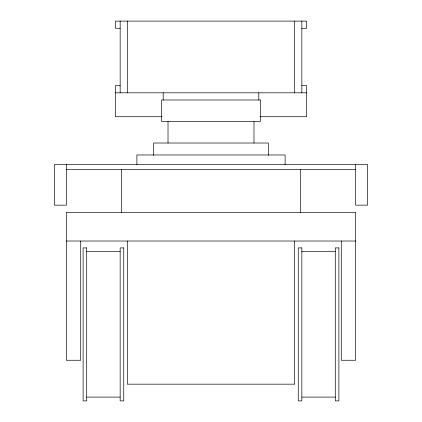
<?xml version="1.0" encoding="UTF-8"?>
<svg xmlns="http://www.w3.org/2000/svg" width="422" height="422" viewBox="0 0 422 422"><rect width="100%" height="100%" fill="white"/><g stroke="black" fill="none" stroke-linecap="round" stroke-linejoin="round"><path stroke-width="0.63" d="M120.159 28.274L115.38 28.274L115.38 21.1L306.62 21.1L306.62 28.274L301.841 28.274M120.159 85.645L115.38 85.645L115.38 116.72L162.043 116.72M301.841 85.645L306.62 85.645L306.62 116.72L259.957 116.72M115.38 92.814L306.62 92.814M66.291 169.312L355.709 169.312M66.375 241.025L355.625 241.025M86.695 251.496L120.159 251.496M301.841 251.496L335.305 251.496M86.695 397.102L120.159 397.102M301.841 397.102L335.305 397.102M355.625 164.527L355.625 205.166L367.578 205.166L367.578 164.527L54.422 164.527L54.422 205.166L66.375 205.166L66.375 164.527M341.282 241.025L341.282 360.261L355.625 360.261L355.625 212.34L66.375 212.34L66.375 360.261L80.718 360.261L80.718 241.025M301.841 21.1L301.841 92.814M300.643 169.312L300.643 212.34M294.667 21.1L294.667 92.814M294.667 241.025L294.667 384.168L127.333 384.168L127.333 241.025M285.103 164.527L285.103 154.969L136.897 154.969L136.897 164.527M268.329 155.401L268.329 143.016L153.671 143.016L153.671 155.401M258.807 92.814L258.807 99.988M253.986 121.499L253.986 143.016M168.014 121.499L168.014 143.016M163.193 92.814L163.193 99.988M127.333 21.1L127.333 92.814M121.357 169.312L121.357 212.34M120.159 21.1L120.159 92.814M260.432 99.988L161.568 99.988L161.568 121.499L260.432 121.499L260.432 99.988M86.695 247.909L83.108 247.909L83.108 400.9L86.695 400.9L86.695 247.909M123.746 247.909L120.159 247.909L120.159 400.9L123.746 400.9L123.746 247.909M301.841 247.909L298.254 247.909L298.254 400.9L301.841 400.9L301.841 247.909M338.892 247.909L335.305 247.909L335.305 400.9L338.892 400.9L338.892 247.909"/></g></svg>
